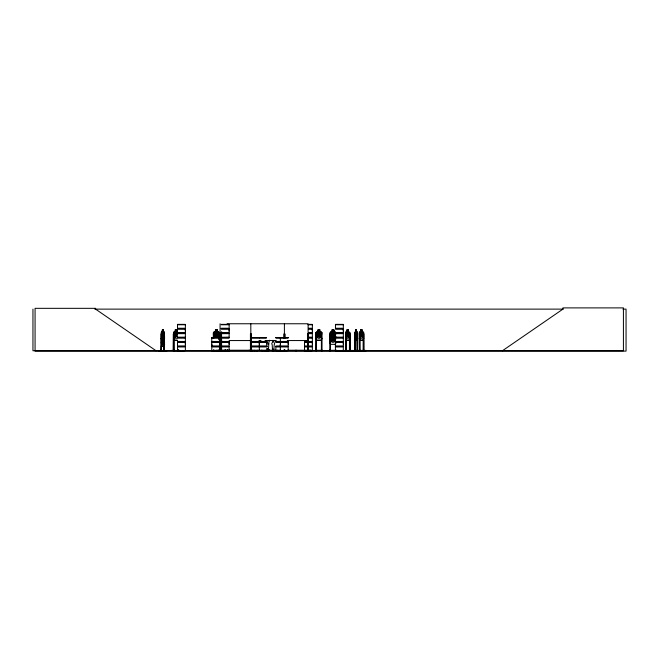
<?xml version="1.0" encoding="UTF-8"?>
<svg xmlns="http://www.w3.org/2000/svg" width="659" height="659" viewBox="0 0 659 659"><rect width="100%" height="100%" fill="white"/><g stroke="black" fill="none" stroke-linecap="round" stroke-linejoin="round"><path stroke-width="0.99" d="M177.51 346.09L177.51 342.227L185.368 342.227L185.36 346.09L177.51 346.09L177.518 344.163M185.36 344.163L185.36 342.227M185.36 330.95L185.36 329.022L177.51 329.022M219.636 346.09L211.778 346.09L211.786 344.163M229.134 344.163L229.134 342.227L221.292 342.227M229.134 330.95L229.134 329.022L221.292 329.022M259.308 344.163L259.308 342.227L259.308 346.09M266.92 344.163L266.92 342.227L251.458 342.227M280.363 344.163L280.363 346.09L280.355 342.227M288.205 344.163L288.205 342.227L275.866 342.227M304.499 346.09L304.499 342.227L312.358 342.227L312.35 346.09L304.499 346.09L304.507 344.163M312.35 344.163L312.35 342.227M312.35 330.95L312.35 329.022L308.428 329.022M343.314 344.163L343.314 342.227L335.472 342.227M343.314 330.95L343.314 329.022L335.472 329.022M268.015 348.306L268.131 350.077M268.485 349.797L268.921 341.7A2.101 2.101 0 0 0 269.539 340.217M250.42 350.72L250.428 333.965L251.376 333.965L251.408 350.621M267.208 348.899L267.678 348.842L267.274 348.66M335.505 350.143L335.505 350.753L366.083 350.712L343.298 350.703L343.323 346.865L335.472 346.865M332.91 335.645L334.121 337.532L334.772 337.548L333.405 335.093C336.279 332.037 333.594 331.79 332.869 334.747M357.038 340.299L357.326 338.24M357.417 338.248L357.104 340.299L354.88 340.299L354.649 338.248M164.14 344.262L164.593 342.268L164.173 344.327M164.231 346.189L164.593 336.724L164.157 335.991M164.618 344.122L164.289 346.189L161.719 346.189L161.488 333.965L161.01 333.965L161.01 350.753M357.367 350.745L357.03 331.971M357.499 350.703L357.582 333.965L357.137 333.965L357.087 350.67M332.984 335.571C333.38 337.416 328.89 339.204 332.548 335.085C329.376 331.288 332.927 332.663 332.96 334.525M158.358 350.703L167.089 350.703M349.394 340.299L349.937 332.696L348.43 331.971M363.719 338.248L363.175 340.299L359.74 340.299L359.287 338.248L359.822 340.233M224.859 350.703L224.933 350.143M211.786 350.481L229.324 350.753L211.761 350.745M219.01 339.566L219.472 338.24M219.068 339.616L219.538 332.696L218.813 331.971L217.47 331.971L217.47 329.904L215.402 329.904L215.477 332.037L214.439 332.729L214.439 336.584M322.029 338.248L321.32 340.299L316.468 340.299L315.826 338.248M335.777 338.899L335.373 340.299L330.513 340.299L329.879 338.248M335.324 344.262L335.777 342.927M335.843 342.96L335.373 344.327L330.521 344.327L329.879 342.268L329.879 332.704L330.538 331.971L331.947 331.971M174.857 350.703L171.727 350.415L180.409 350.703M312.366 350.596L304.474 350.745M250.717 350.67L250.741 350.143M315.669 350.703L315.826 332.704L316.485 331.971L317.893 331.971L317.893 329.904L319.961 329.904L319.895 332.037L320.925 332.729L320.925 336.584L319.895 338.24L317.959 338.24L316.93 336.584L316.93 332.729L317.959 332.037L317.959 329.97L319.895 329.97M161.389 336.733L161.727 335.991M161.422 336.757L161.743 336.065M161.801 337.919L161.48 338.619L161.785 337.853L164.28 337.853L164.618 338.611L164.206 337.919M161.62 331.971L161.216 350.753M177.609 332.935L176.513 335.093L177.666 337.334M221.259 332.737L221.704 332.037M349.435 340.299L345.959 340.299L345.505 332.704L345.975 331.971L347.021 331.971M345.53 350.753L345.555 332.704L346.024 331.971M359.312 350.753L359.287 332.704L359.806 331.971L360.803 331.971L360.753 329.904L362.261 329.904L362.211 332.037M359.468 350.753L359.386 332.737L359.822 332.037M355.547 332.037L355.086 336.584L355.547 338.24L356.404 338.24L356.865 336.584L356.437 329.904L355.514 329.904L355.514 331.971L354.624 332.737L354.723 350.703M275.866 350.588L275.866 346.865L288.214 346.865L288.214 350.588L275.849 350.745M173.358 350.753L173.474 332.704L174.083 331.971M162.435 336.065L161.9 336.749L162.435 342.26L163.432 342.26L163.967 340.604L163.967 336.749L163.432 336.065M162.394 332.037L161.85 332.729L161.85 336.584L162.394 338.24L163.407 338.24L163.959 332.729L163.407 332.037L163.448 329.904L162.303 329.904L162.336 332.037L162.394 329.97L163.407 329.97M254.588 350.736L254.349 350.258L254.185 350.745M255.198 350.736L254.794 350.745M257.249 350.728L257.504 350.258M262.727 350.563L262.158 350.736L262.735 350.423M265.865 350.25L265.635 350.736L268.262 350.415M265.865 350.473L266.738 350.72M266.722 350.712L266.005 350.728L266.442 350.745M268.65 350.712L267.702 350.736L268.197 350.753M268.106 350.415L268.262 349.83L268.098 350.728L268.839 350.736M268.765 350.72L269.012 349.377L268.765 350.25M272.307 350.415C270.437 350.753 276.006 350.745 274.078 350.415M272.167 350.637L272.719 350.72M274.004 350.72L273.856 350.637M277.373 350.242L277.406 350.588M280.528 350.242L280.289 350.728L280.363 346.865M177.493 337.383L185.377 337.581M272.842 340.39L272.497 342.507A1.4 1.4 0 0 0 272.2 344.706L272.497 350.11L273.897 350.11L274.185 344.706A1.4 1.4 0 0 0 273.897 342.507L273.543 340.39M335.447 337.383L343.331 337.54M502.438 350.753L562.934 309.12L562.934 307.893L623.422 307.893L623.422 350.753L32.95 350.753L32.95 309.12M332.012 336.065L330.983 336.749L330.983 340.604L332.012 342.26L333.94 342.26L334.978 340.604L334.978 336.749L333.94 336.065M282.077 350.712L286.616 350.753M256.689 350.753L257.331 350.745M268.979 350.596L248.773 350.415L253.213 350.703M277.793 350.745L278.164 350.728M279.737 350.728L280.108 350.736M177.609 337.581L176.159 335.538C175.475 338.808 173.325 337.597 175.772 335.085C173.408 332.737 175.516 331.461 176.126 334.615L177.559 332.688M94.797 309.12L563.247 309.12M622.961 309.12L626.05 309.12L626.05 351.107L35.075 351.107L35.075 308.33L95.571 308.33L95.571 309.12L156.059 350.753M227.083 323.758L308.099 323.758L308.099 350.753M177.502 324.368L185.377 324.368M221.284 324.368L229.151 324.368M308.428 324.36L312.366 324.368M335.464 324.368L343.331 324.368M221.284 324.516L229.151 324.508L229.134 328.248L221.292 328.248M308.058 324.549L312.366 324.516M177.518 324.755L185.36 324.755M221.3 324.755L229.134 324.755M308.272 324.755L312.35 324.755M335.48 324.755L343.314 324.755M308.428 328.248L312.358 328.248L312.358 324.525M177.46 328.512L185.426 328.512M221.235 328.512L229.2 328.512M308.428 328.512L312.407 328.512M335.415 328.512L343.38 328.512M177.46 328.75L185.426 328.75M221.235 328.75L229.2 328.75M308.428 328.75L312.407 328.75M335.415 328.75L343.38 328.75M174.05 331.971L175.302 331.971L175.269 329.904L177.09 329.904L177.09 331.971M175.327 329.97L177.032 329.97M215.477 329.97L217.404 329.97L217.404 332.037L218.434 332.729L218.434 336.584M332.012 329.97L333.94 329.97L333.94 332.037L334.978 332.729L334.978 336.584L333.94 338.24L332.012 338.24L330.983 336.584L330.983 332.729L332.012 332.037L331.947 329.904L334.014 329.904L334.014 331.971L335.349 331.971M347.021 329.97L348.43 329.97M355.547 329.97L356.47 329.97M360.803 329.97L362.211 329.97M162.361 331.971L161.562 331.971L161.208 332.704L161.389 344.13M163.391 331.971L164.149 331.971L164.503 332.729L164.445 350.753M215.402 331.971L214.002 331.971L213.343 332.704L213.302 337.91M221.63 331.971L221.169 332.704L221.152 350.753M319.961 331.971L321.295 331.971L322.029 332.696L322.02 350.753M357.096 331.971L356.437 331.971L356.494 329.904M362.211 331.971L363.208 331.971L363.719 332.696L363.719 350.753M161.57 332.037L164.14 332.037M174.075 332.037L177.032 332.037L177.057 329.904M214.027 332.037L218.78 332.037M330.571 332.037L335.324 332.037L336.008 332.729M345.991 332.037L349.402 332.037L349.838 332.729L349.822 350.753M354.896 332.037L357.079 332.037M359.781 332.037L363.183 332.037L363.628 332.729L363.628 338.24M164.536 332.696L164.083 332.037M173.474 332.704L174.067 340.299L177.428 340.299M177.51 332.877L185.368 332.877L185.368 329.022M221.292 332.877L229.143 332.877L229.143 329.022M308.428 332.877L312.358 332.877L312.358 329.022M335.472 332.877L343.323 332.877L343.323 329.022M177.46 333.149L185.426 333.149M221.235 333.149L229.2 333.149M308.428 333.149L312.407 333.149M335.415 333.149L343.38 333.149M177.46 333.388L185.426 333.388M221.235 333.388L229.2 333.388M308.428 333.388L312.407 333.388M335.415 333.388L343.38 333.388M177.51 333.66L185.368 333.66L185.368 337.375L177.502 337.375L185.36 337.276M221.292 333.66L229.143 333.66L229.143 337.375L221.21 337.482L229.151 337.581M308.428 333.66L312.358 333.66L312.358 337.375L308.428 337.284L312.366 337.375M335.472 333.66L343.323 333.66L343.323 337.375L335.464 337.375L343.314 337.276M162.394 333.924L163.523 333.924L163.49 337.919L164.083 338.611L164.083 342.466L163.547 344.122L162.551 344.122L162.015 338.611L162.518 335.785L163.589 335.785M331.947 333.924L334.014 333.924L334.014 335.991L335.349 335.991M162.435 333.998L163.49 333.998M163.959 333.965L164.445 333.965M213.302 333.965L213.87 333.965L213.87 337.91M219.472 333.965L218.903 333.965L218.903 337.91M220.081 333.965L220.304 350.753L220.304 333.965M315.793 333.965L316.361 333.965L316.295 350.753M321.954 333.965L321.386 333.965L321.386 350.753L321.32 350.143L322.02 350.143M332.012 333.998L333.94 333.998M336.008 333.965L335.439 333.965L335.406 350.703M345.53 333.965L346.09 333.965L346.132 350.753M354.633 333.965L355.086 333.965M359.312 333.965L359.872 333.965L359.913 350.753M161.669 335.991L162.46 335.991M163.465 335.991L164.215 335.991M331.947 335.991L330.538 335.991L329.879 336.733L330.571 336.065L335.324 336.065L336.008 336.749M161.686 336.065L164.206 336.065M163.374 336.197L162.732 336.197L162.732 336.889L163.374 336.889M162.394 336.584L163.407 336.584M162.411 336.724L162.995 338.635L163.91 336.741L163.226 339.121L163.951 341.494L163.012 339.558L162.254 341.617L162.789 339.105L162.122 336.749L163.432 336.749M164.536 336.724L164.14 336.065M221.3 337.276L229.134 337.276M211.77 337.581L219.645 337.581M251.458 337.581L259.325 337.581M259.597 337.581L266.409 337.581M275.857 337.581L288.222 337.581M308.428 337.54L312.366 337.54M177.502 337.721L185.377 337.713L185.36 341.453L177.51 341.453M219.645 337.721L211.77 337.721L211.786 341.453L219.636 341.453M221.284 337.721L229.151 337.738M251.458 337.713L259.325 337.713M259.597 337.721L266.409 337.738M275.857 337.738L288.222 337.738M308.428 337.738L312.366 337.713M335.464 337.721L343.331 337.738L343.314 341.453L335.472 341.453M177.518 337.96L185.36 337.96M211.786 337.96L219.628 337.96M221.3 337.96L229.134 337.96M251.466 337.96L259.308 337.96M259.605 337.96L266.401 337.96M275.874 337.96L288.205 337.96M308.272 337.96L312.35 337.96M335.48 337.96L343.314 337.96M161.208 338.248L161.603 340.299L164.165 340.299L164.478 338.248M177.032 338.24L175.36 338.24L174.462 336.584L174.462 332.729L175.36 332.037L175.302 329.904M345.505 338.248L346.041 340.233M349.937 338.248L349.352 340.233L345.991 340.233M164.14 340.233L161.636 340.233L161.307 338.24M177.197 340.233L174.075 340.233L173.572 338.24M316.518 340.233L321.271 340.233M330.571 340.233L335.324 340.233M354.896 340.233L357.079 340.233M359.781 340.233L363.183 340.233M229.06 340.555L250.832 340.555M258.954 340.555L260.989 340.555M265.058 340.555L276.253 340.555M287.316 340.555L308.099 340.555M221.292 341.453L229.143 341.453M251.458 341.453L266.928 341.453M275.866 341.453L288.214 341.453M304.499 341.453L312.358 341.453L312.358 337.738M177.46 341.724L185.426 341.724M211.728 341.724L219.694 341.724M221.235 341.724L229.2 341.724M251.408 341.724L266.986 341.724M275.816 341.724L279.795 341.724M280.306 341.724L288.271 341.724M304.442 341.724L312.407 341.724M335.415 341.724L343.38 341.724M177.46 341.963L185.426 341.963M211.728 341.963L219.694 341.963M221.235 341.963L229.2 341.963M251.408 341.963L266.986 341.963M275.816 341.963L279.795 341.963M280.306 341.963L288.271 341.963M304.442 341.963L312.407 341.963M335.415 341.963L343.38 341.963M161.323 342.268L161.719 344.327M219.636 342.227L211.778 342.227L211.778 346.09M161.661 344.327L164.231 344.327M164.264 346.115L161.743 346.115L161.48 344.122M221.292 346.09L229.143 346.09L229.143 342.227M251.458 346.09L266.928 346.09L266.928 342.227M275.866 346.09L288.214 346.09L288.214 342.227M335.472 346.09L343.323 346.09L343.323 342.227M177.46 346.354L185.426 346.354M211.728 346.354L219.694 346.354M221.235 346.354L229.2 346.354M251.408 346.354L266.986 346.354M275.816 346.354L279.795 346.354M280.306 346.354L288.271 346.354M304.442 346.354L312.407 346.354M335.415 346.354L343.38 346.354M177.46 346.593L185.426 346.593M211.728 346.593L219.694 346.593M221.235 346.593L229.2 346.593M251.408 346.593L266.986 346.593M275.816 346.593L279.795 346.593M280.306 346.593L288.271 346.593M304.442 346.593L312.407 346.593M335.415 346.593L343.38 346.593M219.636 346.865L211.778 346.865L211.778 350.588M221.292 346.865L229.143 346.865L229.143 350.588M251.458 346.865L266.928 346.865M161.546 350.143L160.953 350.143L160.985 350.753M163.902 350.143L164.495 350.143M173.276 350.143L173.992 350.143M218.656 350.234L280.306 350.234M287.439 350.234L311.246 350.234L311.246 350.753M315.727 350.143L316.427 350.143L316.427 350.753M329.78 350.143L330.48 350.143L330.48 350.753L330.414 333.965L329.846 333.965L329.78 350.753M335.373 350.143L335.942 350.143L335.942 350.753M346.14 350.143L345.473 350.143L345.481 350.753M349.435 350.143L350.102 350.143M354.583 350.143L355.135 350.143M357.087 350.143L357.631 350.143L357.615 350.753M359.254 350.143L359.929 350.143M363.216 350.143L363.883 350.143M213.936 350.316L229.324 350.407M261.228 350.308L262.134 350.308M272.142 350.415L274.243 350.415M310.496 350.431L306.023 350.703M316.427 350.316L321.32 350.316M330.48 350.316L335.373 350.316M171.719 350.44L174.907 350.753M185.36 350.481L177.213 350.753L185.377 350.596L185.368 346.865L177.51 346.865L177.51 350.72M275.874 350.481L288.205 350.481M304.507 350.481L312.35 350.481M335.48 350.481L366.05 350.415M268.262 350.629L248.781 350.44M336.164 350.712L336.074 350.143M284.762 350.712L284.746 350.143M219.595 350.703L219.538 350.143M362.162 332.037L362.895 332.729L362.895 336.584L362.162 338.24L360.803 338.24L360.069 336.584L360.069 332.729L360.803 332.037L360.803 329.904M321.954 332.729L321.271 332.037L316.518 332.037L315.9 332.737L315.9 338.24M357.021 332.037L357.326 332.729M221.679 340.299L221.21 338.248L221.465 339.616M354.847 350.72L354.83 333.965M354.682 338.24L354.937 340.299M363.875 350.753L363.826 333.965L363.274 333.965L363.224 350.753M363.579 350.143L363.521 350.753M363.422 333.965L363.381 350.753M359.715 333.965L359.765 350.753M359.534 350.143L359.559 350.753M357.302 350.143L357.302 350.753M355.572 329.904L355.605 332.037M355.086 339.887L355.119 350.753M354.888 333.965L354.921 350.753M350.044 350.753L350.044 333.965L349.492 333.965L349.443 350.753M349.937 350.143L350.02 350.753M349.641 333.965L349.715 350.753M349.599 350.143L349.599 350.753M348.43 332.037L348.479 329.904L346.972 329.904L346.288 336.584L347.021 338.24L348.38 338.24L349.113 336.584L349.113 332.729L348.38 332.037L348.38 329.97M347.062 329.97L347.062 332.037M345.934 333.965L345.975 350.753M345.843 350.143L345.86 350.753M345.687 333.965L345.753 350.753M329.912 350.143L329.912 350.753M321.889 350.143L321.889 350.753M312.358 350.588L312.358 346.865L304.499 346.865L304.499 350.588M310.381 350.234L310.381 350.753M309.516 350.234L309.516 350.753M308.255 350.753L308.255 333.965L307.695 333.965L307.654 350.753M308.025 350.143L308.008 350.753M307.852 333.965L307.811 350.753M296.402 350.234L296.402 350.753M295.537 350.234L295.537 350.753M285.446 350.234L285.446 350.753M284.902 338.009L284.902 333.965L283.831 333.965L283.831 338.009M284.902 350.143L284.943 350.753M284.746 333.965L284.746 338.009M284.655 350.143L284.573 350.753L284.466 350.143M284.499 333.965L284.499 338.009M284.4 323.758L284.4 338.009M284.35 350.143L284.334 350.753M284.218 350.234L284.218 350.753M283.897 350.143L283.897 350.753M283.831 350.143L283.765 350.753M280.355 337.738L280.363 341.453M273.518 350.415L273.518 349.188L272.875 349.188L272.875 350.415M267.916 350.25L267.916 348.413L266.953 348.413L266.953 350.25M259.317 346.865L259.317 350.588M251.919 350.234L251.919 350.753M251.31 350.143L251.31 350.753M250.988 333.965L250.988 350.753M250.807 323.758L250.881 350.753M250.585 333.965L250.535 350.753M227.643 350.143L227.693 350.753M227.487 350.143L227.536 350.753M227.306 350.143L227.33 350.753M227.24 350.143L227.19 350.753M227.083 350.143L227.083 350.753M225.329 350.143L225.263 350.753M225.18 350.143L225.238 350.753M225.09 350.143L225.04 350.753M221.597 350.753L221.556 333.965L220.996 333.965L221.02 350.753L220.954 350.143M221.531 350.143L221.44 350.753M221.309 350.143L221.399 350.753M220.09 323.758L220.081 350.753L220.024 350.143M219.472 332.729L219.472 350.753M218.969 350.143L218.969 350.753M218.903 350.143L218.837 350.753M217.635 350.234L217.635 350.753M216.407 350.234L216.407 350.753M213.87 350.143L213.936 350.753M213.804 350.143L213.804 350.753M213.368 350.143L213.368 350.753M213.236 350.143L213.236 350.753M178.844 350.143L178.844 350.753M178.737 350.143L178.746 350.753M178.605 350.143L178.68 350.753M178.367 350.143L178.292 350.753M178.21 350.143L178.235 350.753M178.128 350.316L178.128 350.753M173.992 350.753L173.935 333.965L173.333 333.965L173.276 350.753M173.828 333.965L173.885 350.753M173.754 350.143L173.737 350.753M173.531 350.143L173.515 350.753M164.289 350.143L164.289 350.753M164.256 345.818L164.256 350.753M164.14 333.965L164.14 337.91M164.14 344.83L164.107 350.753M163.959 344.83L163.918 350.753M161.488 345.818L161.529 350.753M161.307 345.818L161.34 350.753M268.567 343.355A1.4 1.4 0 0 1 268.567 344.08M356.865 337.466L356.058 335.538L355.259 337.548L355.868 335.085L355.333 332.688L356.404 332.729L356.404 336.584L355.547 336.584L355.547 332.729L356.049 334.615L356.832 332.721L356.247 335.093L356.865 337.466M163.778 337.466L162.831 335.538L161.883 337.548L162.608 334.344L163.251 334.344L163.251 335.027L162.608 335.027L161.974 332.688L162.814 334.615L163.737 332.721L163.045 335.093L163.778 337.466M349.048 337.466L348.578 337.532L347.771 335.538L346.502 337.548L347.458 335.085L346.543 332.721L347.746 334.615L348.99 332.721L348.067 335.093L349.048 337.466M362.829 337.466L362.359 337.532L361.552 335.538L360.284 337.548L361.239 335.085L360.325 332.721L361.527 334.615L362.771 332.721L361.849 335.093L362.829 337.466M218.244 337.466L217.585 337.532L216.449 335.538C215.551 338.685 213.186 338.009 216.004 335.085C213.269 332.713 215.707 331.477 216.416 334.615C217.198 331.642 219.661 332.268 216.86 335.093L218.244 337.466M320.735 337.466L320.068 337.532L318.931 335.538C318.157 338.66 315.603 338.042 318.495 335.085C315.76 332.713 318.198 331.477 318.898 334.615C319.681 331.642 322.152 332.268 319.351 335.093L320.735 337.466M334.788 341.494L334.121 341.551L332.984 339.558C332.169 342.845 329.747 341.634 332.548 339.105C329.813 336.733 332.251 335.497 332.952 338.635C333.734 335.67 336.205 336.296 333.405 339.121L334.788 341.494M185.377 324.508L177.502 324.525L177.518 328.248L185.368 328.248L185.368 324.525M343.331 324.516L335.464 324.508L335.48 328.248L343.323 328.248L343.323 324.525M163.226 330.316L162.575 330.316L162.575 331.007L163.226 331.007L163.226 330.316M176.736 330.316L175.656 330.316L175.656 331.007L176.736 331.007L176.736 330.316M217.058 330.316L215.822 330.316L215.822 331.007L217.058 331.007L217.058 330.316M319.549 330.316L318.305 330.316L318.305 331.007L319.549 331.007L319.549 330.316M333.602 330.316L332.358 330.316L332.358 331.007L333.602 331.007L333.602 330.316M348.141 330.316L347.26 330.316L347.26 331.007L348.141 331.007L348.141 330.316M356.247 330.316L355.695 330.316L355.695 331.007L356.247 331.007L356.247 330.316M361.923 330.316L361.041 330.316L361.041 331.007L361.923 331.007L361.923 330.316M163.407 332.729L162.394 332.729L162.435 340.604L163.432 340.604L163.407 332.729M177.032 332.729L175.36 332.729L175.36 336.584L177.032 336.584L177.032 332.729M217.404 332.729L215.477 332.729L215.477 336.584L217.404 336.584L217.404 332.729M319.895 332.729L317.959 332.729L317.959 336.584L319.895 336.584L319.895 332.729M333.94 332.729L332.012 332.729L332.012 336.584L333.94 336.584L333.94 332.729M348.38 332.729L347.021 332.729L347.021 336.584L348.38 336.584L348.38 332.729M362.162 332.729L360.803 332.729L360.803 336.584L362.162 336.584L362.162 332.729M333.602 334.344L332.358 334.344L332.358 335.027L333.602 335.027L333.602 334.344M333.94 336.749L332.012 336.749L332.012 340.604L333.94 340.604L333.94 336.749M163.547 338.611L162.551 338.611L162.551 342.466L163.547 342.466L163.547 338.611M225.535 350.753L225.535 350.143L225.46 350.753"/></g></svg>
